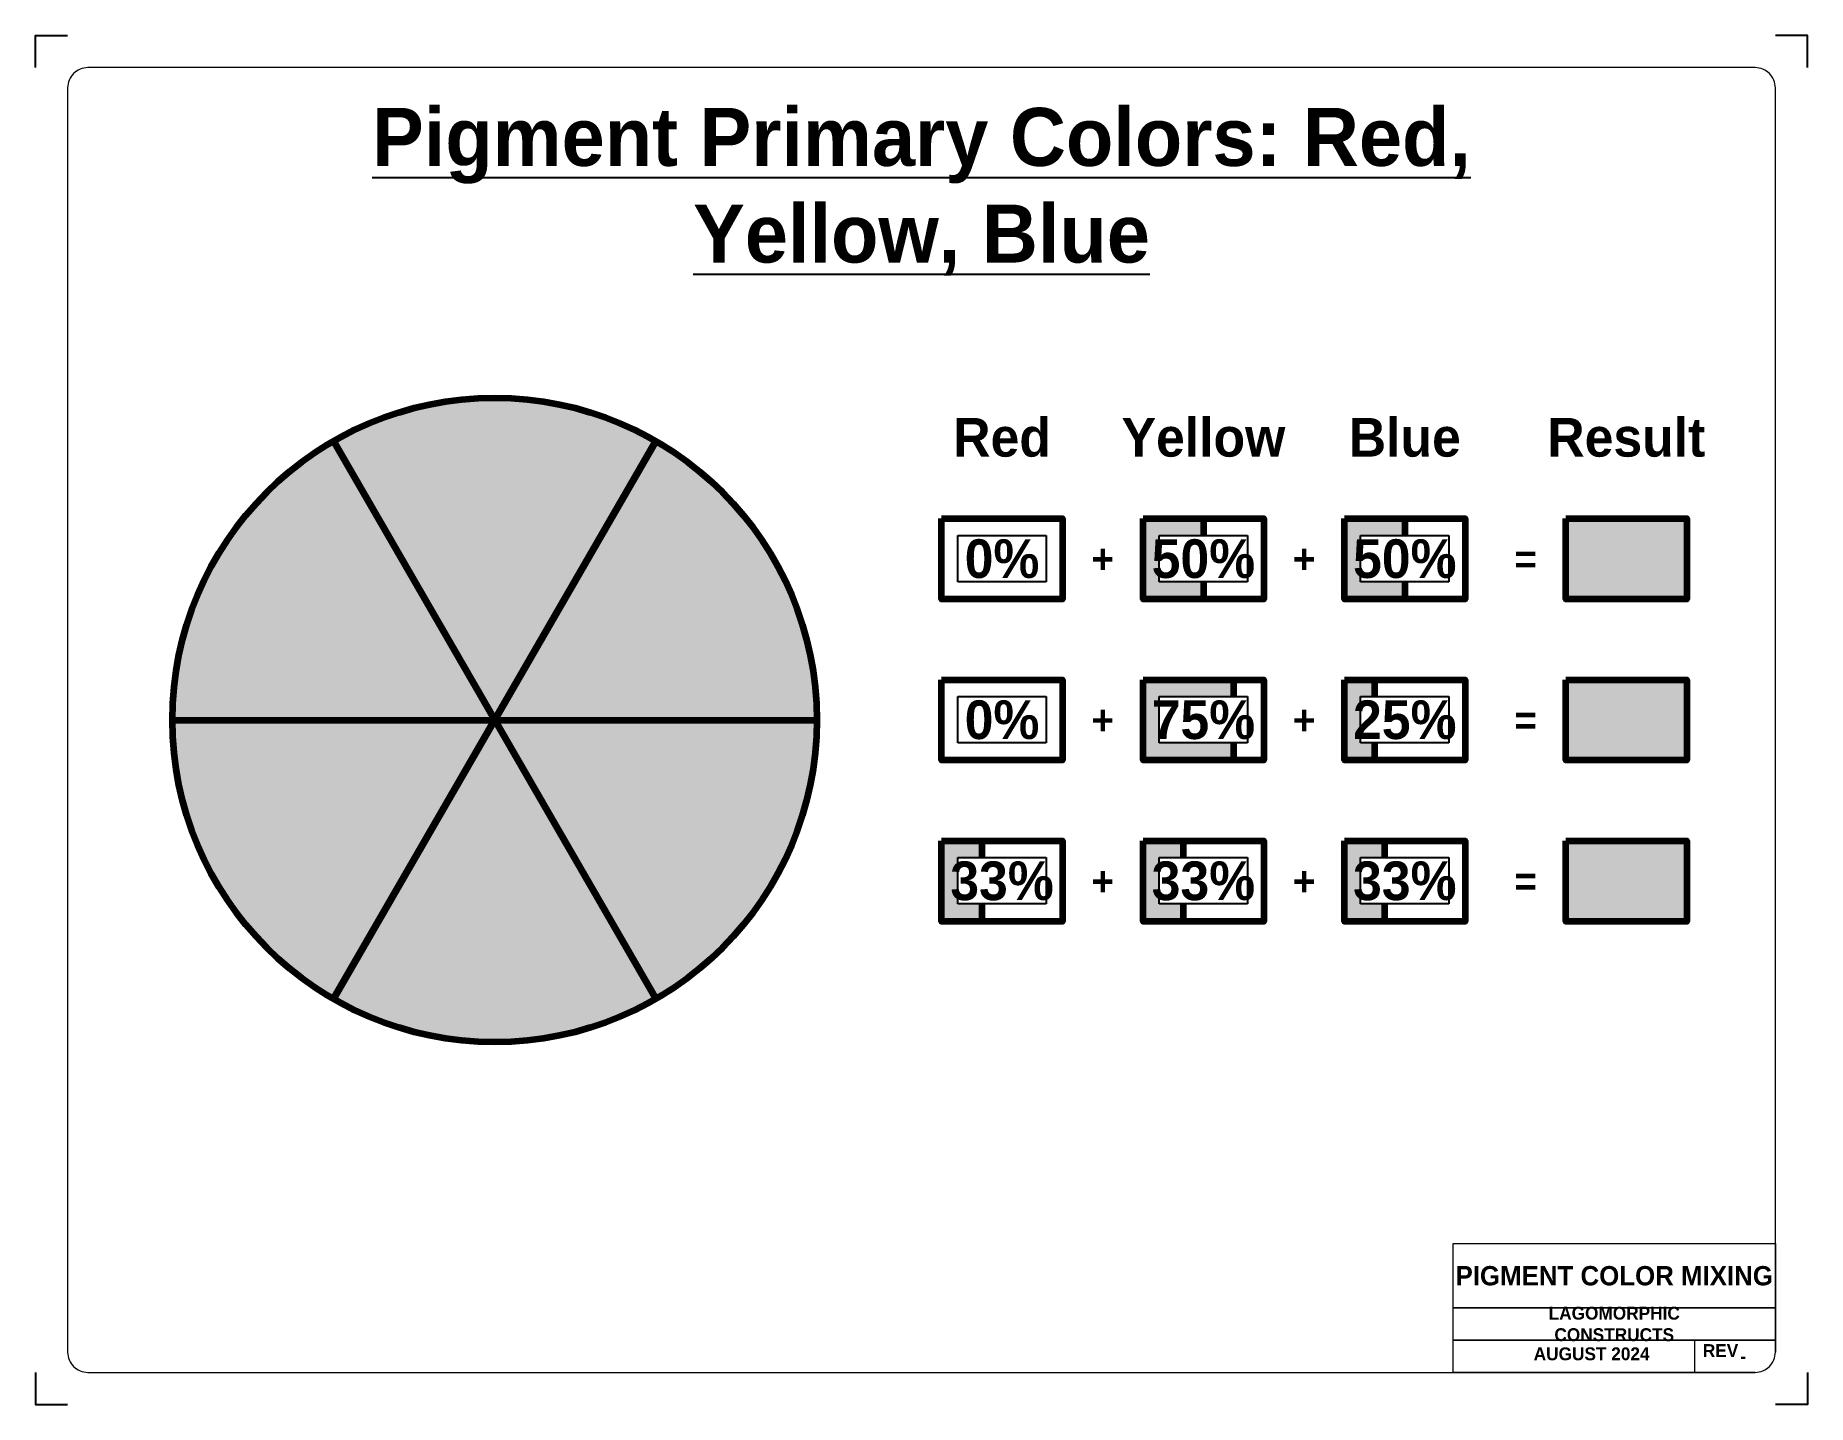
# Paper-space layout 'pigment-color' of a CAD drawing. Header units: inches. Extents: x 0 to 11, y 0 to 8.5.
import ezdxf
from ezdxf.enums import TextEntityAlignment as Align

# ---------------------------------------------------------------- set-up
doc = ezdxf.new("R2010")
doc.units = ezdxf.units.IN
doc.header["$MEASUREMENT"] = 0
for name, color, linetype in [('C-PGMT-BLU_', 152, 'Continuous'), ('C-PGMT-BRWN', 35, 'Continuous'), ('C-PGMT-GRN_', 112, 'Continuous'), ('C-PGMT-ORG_', 30, 'Continuous'), ('C-PGMT-RED_', 12, 'Continuous'), ('C-PGMT-VIO_', 193, 'Continuous'), ('C-PGMT-YEL_', 50, 'Continuous'), ('C-PGMT-YLGR', 71, 'Continuous'), ('G-ANNO-TEXT', 7, 'Continuous'), ('G-ANNO-TITL', 7, 'Continuous'), ('G-TBLK-TEXT', 7, 'Continuous')]:
    doc.layers.add(name, color=color, linetype=linetype)
for name, color, linetype, lineweight in [('G-OUTL-LITE', 8, 'Continuous', 100), ('G-OUTL-WIDE', 7, 'Continuous', 100), ('G-TBLK', 7, 'Continuous', 15)]:
    doc.layers.add(name, color=color, linetype=linetype, lineweight=lineweight)
doc.layers.add('G-TBLK-NPLT', color=7, linetype='Continuous', plot=False)
doc.styles.add('slide-title', font='cityb___.ttf', dxfattribs={"height": 0.36})
doc.styles.add('TEXT 0.08', font='cityb___.ttf', dxfattribs={"height": 0.08})
doc.styles.add('TEXT 0.12', font='cityb___.ttf', dxfattribs={"height": 0.12})
doc.styles.add('TEXT 0.18', font='cityb___.ttf', dxfattribs={"height": 0.18})
doc.styles.add('TEXT 0.24', font='cityb___.ttf', dxfattribs={"height": 0.24})

# ---------------------------------------------------------------- blocks, each defined once
blk = doc.blocks.new('title-block-11x8.5')
blk.add_lwpolyline([(0.325, 0.2), (10.675, 0.2, 0.414214), (10.8, 0.325), (10.8, 8.175, 0.414214), (10.675, 8.3), (0.325, 8.3, 0.414214), (0.2, 8.175), (0.2, 0.325, 0.414214)], format="xyb", close=True)
for points in [[(8.8, 1), (10.8, 1), (10.8, 0.6), (8.8, 0.6)], [(8.8, 0.6), (10.8, 0.6), (10.8, 0.4), (8.8, 0.4)]]:
    blk.add_lwpolyline(points, close=True)
for points in [[(10.675, 0.2), (8.8, 0.2), (8.8, 0.4), (10.8, 0.4), (10.8, 0.325)], [(10.3, 0.2), (10.3, 0.4)]]:
    blk.add_lwpolyline(points)
at = {"layer": 'G-TBLK-NPLT'}
for points in [[(0, 8.3), (0, 8.5), (0.2, 8.5)], [(11, 8.3), (11, 8.5), (10.8, 8.5)], [(0, 0.2), (0, 0), (0.2, 0)], [(11, 0.2), (11, 0), (10.8, 0)]]:
    blk.add_lwpolyline(points, dxfattribs=at)
at = {"style": 'TEXT 0.08'}
blk.add_attdef('rev', text='', height=0.08, dxfattribs=at).set_placement((10.6, 0.3), align=Align.MIDDLE_CENTER)
at = {"layer": 'G-TBLK-TEXT', "char_height": 0.08, "style": 'TEXT 0.08'}
for s, width, insert, attachment_point in [('LAGOMORPHIC CONSTRUCTS', 1.175, (9.8, 0.5), 5), ('REV', 0.08, (10.35, 0.375), 1)]:
    blk.add_mtext_dynamic_manual_height_columns(s, width=width, gutter_width=0.3, heights=[0], dxfattribs=dict(at, insert=insert, attachment_point=attachment_point))
at = {"layer": 'G-TBLK-TEXT'}
for tag, height, style, p in [('DWG-TITLE', 0.12, 'TEXT 0.12', (9.8, 0.8)), ('DATE', 0.08, 'TEXT 0.08', (9.55, 0.3))]:
    blk.add_attdef(tag, text='', height=height, dxfattribs=dict(at, style=style)).set_placement(p, align=Align.MIDDLE_CENTER)
blk = doc.blocks.new('color-wheel-segment')
h = blk.add_hatch(color=0)
h.dxf.hatch_style = 1
h.paths.add_polyline_path([(1, 1.732, 0.267949), (-1, 1.732), (0, 0)])
blk = doc.blocks.new('pigment-color-wheel')
at = {"layer": 'G-OUTL-WIDE'}
for p, q in [((-1, 1.732), (1, -1.732)), ((-1, -1.732), (1, 1.732)), ((1, 1.732), (-1, -1.732)), ((-2, 0), (2, 0))]:
    blk.add_line(p, q, dxfattribs=at)
blk.add_circle((0, 0), 2, dxfattribs=at)
at = {"layer": 'C-PGMT-BLU_', "rotation": 120}
blk.add_blockref('color-wheel-segment', (0, 0), dxfattribs=at)
at = {"layer": 'C-PGMT-GRN_', "rotation": 180}
blk.add_blockref('color-wheel-segment', (0, 0), dxfattribs=at)
at = {"layer": 'C-PGMT-ORG_', "rotation": 300.0000000000001}
blk.add_blockref('color-wheel-segment', (0, 0), dxfattribs=at)
at = {"layer": 'C-PGMT-RED_'}
blk.add_blockref('color-wheel-segment', (0, 0), dxfattribs=at)
at = {"layer": 'C-PGMT-VIO_', "rotation": 60.00000000000005}
blk.add_blockref('color-wheel-segment', (0, 0), dxfattribs=at)
at = {"layer": 'C-PGMT-YEL_', "rotation": 240}
blk.add_blockref('color-wheel-segment', (0, 0), dxfattribs=at)
blk = doc.blocks.new('color-block-100')
h = blk.add_hatch(color=0)
h.dxf.hatch_style = 1
h.paths.add_polyline_path([(0, 0.5), (0, 0), (0.75, 0), (0.75, 0.5)])
at = {"layer": 'G-OUTL-WIDE'}
blk.add_lwpolyline([(0, 0.5), (0.75, 0.5), (0.75, 0), (0, 0)], close=True, dxfattribs=at)
blk = doc.blocks.new('color-clock-50')
h = blk.add_hatch(color=0)
h.dxf.hatch_style = 1
h.paths.add_polyline_path([(0, 0.5), (0.375, 0.5), (0.375, 0), (0, 0)])
at = {"layer": 'G-OUTL-WIDE'}
blk.add_lwpolyline([(0, 0.5), (0.375, 0.5), (0.375, 0), (0, 0)], close=True, dxfattribs=at)
blk = doc.blocks.new('color-block-25')
h = blk.add_hatch(color=0)
h.dxf.hatch_style = 1
h.paths.add_polyline_path([(0.1875, 0), (0.1875, 0.5), (0, 0.5), (0, 0)])
at = {"layer": 'G-OUTL-WIDE'}
blk.add_lwpolyline([(0, 0.5), (0.1875, 0.5), (0.1875, 0), (0, 0)], close=True, dxfattribs=at)
blk = doc.blocks.new('color-clock-33')
h = blk.add_hatch(color=0)
h.dxf.hatch_style = 1
h.paths.add_polyline_path([(0, 0), (0.25, 0), (0.25, 0.5), (0, 0.5)])
at = {"layer": 'G-OUTL-WIDE'}
blk.add_lwpolyline([(0, 0.5), (0.25, 0.5), (0.25, 0), (0, 0)], close=True, dxfattribs=at)
blk = doc.blocks.new('color-clock-75')
h = blk.add_hatch(color=0)
h.dxf.hatch_style = 1
h.paths.add_polyline_path([(0, 0.5), (0.5625, 0.5), (0.5625, 0), (0, 0)])
at = {"layer": 'G-OUTL-WIDE'}
blk.add_lwpolyline([(0, 0.5), (0.5625, 0.5), (0.5625, 0), (0, 0)], close=True, dxfattribs=at)

psp = doc.layouts.new('pigment-color')

# ---------------------------------------------------------------- linework, layer by layer
at = {"layer": 'G-OUTL-LITE'}
for points in [[(6.875, 5.5), (7.625, 5.5), (7.625, 5), (6.875, 5)], [(8.125, 5.5), (8.875, 5.5), (8.875, 5), (8.125, 5)], [(5.625, 4.5), (6.375, 4.5), (6.375, 4), (5.625, 4)], [(6.875, 4.5), (7.625, 4.5), (7.625, 4), (6.875, 4)], [(8.125, 4.5), (8.875, 4.5), (8.875, 4), (8.125, 4)], [(5.625, 3.5), (6.375, 3.5), (6.375, 3), (5.625, 3)], [(6.875, 3.5), (7.625, 3.5), (7.625, 3), (6.875, 3)], [(8.125, 3.5), (8.875, 3.5), (8.875, 3), (8.125, 3)]]:
    psp.add_lwpolyline(points, close=True, dxfattribs=at)

# ---------------------------------------------------------------- block references
at = {"layer": 'C-PGMT-BLU_'}
for name, p in [('color-clock-50', (8.125, 5)), ('color-block-25', (8.125, 4)), ('color-clock-33', (8.125, 3))]:
    psp.add_blockref(name, p, dxfattribs=at)
at = {"layer": 'C-PGMT-BRWN'}
psp.add_blockref('color-block-100', (9.5, 3), dxfattribs=at)
at = {"layer": 'C-PGMT-GRN_'}
psp.add_blockref('color-block-100', (9.5, 5), dxfattribs=at)
at = {"layer": 'C-PGMT-RED_'}
psp.add_blockref('color-clock-33', (5.625, 3), dxfattribs=at)
at = {"layer": 'C-PGMT-YEL_'}
for name, p in [('pigment-color-wheel', (2.85, 4.25)), ('color-clock-50', (6.875, 5)), ('color-clock-75', (6.875, 4)), ('color-clock-33', (6.875, 3))]:
    psp.add_blockref(name, p, dxfattribs=at)
at = {"layer": 'C-PGMT-YLGR'}
psp.add_blockref('color-block-100', (9.5, 4), dxfattribs=at)
at = {"layer": 'G-TBLK'}
ref = psp.add_blockref('title-block-11x8.5', (0, 0), dxfattribs=at)
ref.add_attrib('rev', '-', dxfattribs={"layer": '0', "height": 0.08, "style": 'TEXT 0.08'}).set_placement((10.6, 0.3), align=Align.MIDDLE_CENTER)
ref.add_attrib('DATE', 'AUGUST 2024', (9.3, 0.275), dxfattribs={"layer": 'G-TBLK-TEXT', "height": 0.08, "style": 'TEXT 0.08'})
ref.add_attrib('DWG-TITLE', 'PIGMENT COLOR MIXING', dxfattribs={"layer": 'G-TBLK-TEXT', "height": 0.12, "style": 'TEXT 0.12'}).set_placement((9.8, 0.8), align=Align.MIDDLE_CENTER)

# ---------------------------------------------------------------- texts
at = {"layer": 'G-ANNO-TEXT', "style": 'TEXT 0.18'}
for s, p in [('+', (6.625, 5.25)), ('+', (7.875, 5.25)), ('=', (9.25, 5.25)), ('+', (6.625, 4.25)), ('+', (7.875, 4.25)), ('=', (9.25, 4.25)), ('+', (6.625, 3.25)), ('+', (7.875, 3.25)), ('=', (9.25, 3.25))]:
    psp.add_text(s, height=0.18, dxfattribs=at).set_placement(p, align=Align.MIDDLE_CENTER)
at = {"layer": 'G-ANNO-TEXT', "char_height": 0.24, "attachment_point": 2, "style": 'TEXT 0.24'}
for s, insert in [('Red', (6, 6.125)), ('Yellow', (7.25, 6.125)), ('Blue', (8.5, 6.125)), ('Result', (9.875, 6.125))]:
    psp.add_mtext_dynamic_manual_height_columns(s, width=1.25, gutter_width=0.5, heights=[0], dxfattribs=dict(at, insert=insert))
at = {"layer": 'G-ANNO-TITL', "insert": (5.5, 8.05), "char_height": 0.36, "attachment_point": 2, "style": 'slide-title'}
psp.add_mtext_dynamic_manual_height_columns('{\\LPigment Primary Colors: Red, Yellow, Blue}', width=6.97952, gutter_width=1, heights=[0], dxfattribs=at)

# ---------------------------------------------------------------- next in the draw order: texts
at = {"layer": 'G-ANNO-TEXT', "char_height": 0.24, "attachment_point": 5, "style": 'TEXT 0.24', "bg_fill": 19, "box_fill_scale": 1.1, "bg_fill_color": 256, "bg_fill_transparency": 0}
for s, insert in [('0%', (6, 5.25)), ('50%', (7.25, 5.25)), ('50%', (8.5, 5.25)), ('0%', (6, 4.25)), ('75%', (7.25, 4.25)), ('25%', (8.5, 4.25)), ('33%', (6, 3.25)), ('33%', (7.25, 3.25)), ('33%', (8.5, 3.25))]:
    psp.add_mtext_dynamic_manual_height_columns(s, width=0.5, gutter_width=0.5, heights=[0], dxfattribs=dict(at, insert=insert))

# ---------------------------------------------------------------- next in the draw order: linework, layer by layer
at = {"layer": 'G-OUTL-LITE'}
psp.add_lwpolyline([(5.625, 5.5), (6.375, 5.5), (6.375, 5), (5.625, 5)], close=True, dxfattribs=at)

doc.saveas('drawing.dxf')
